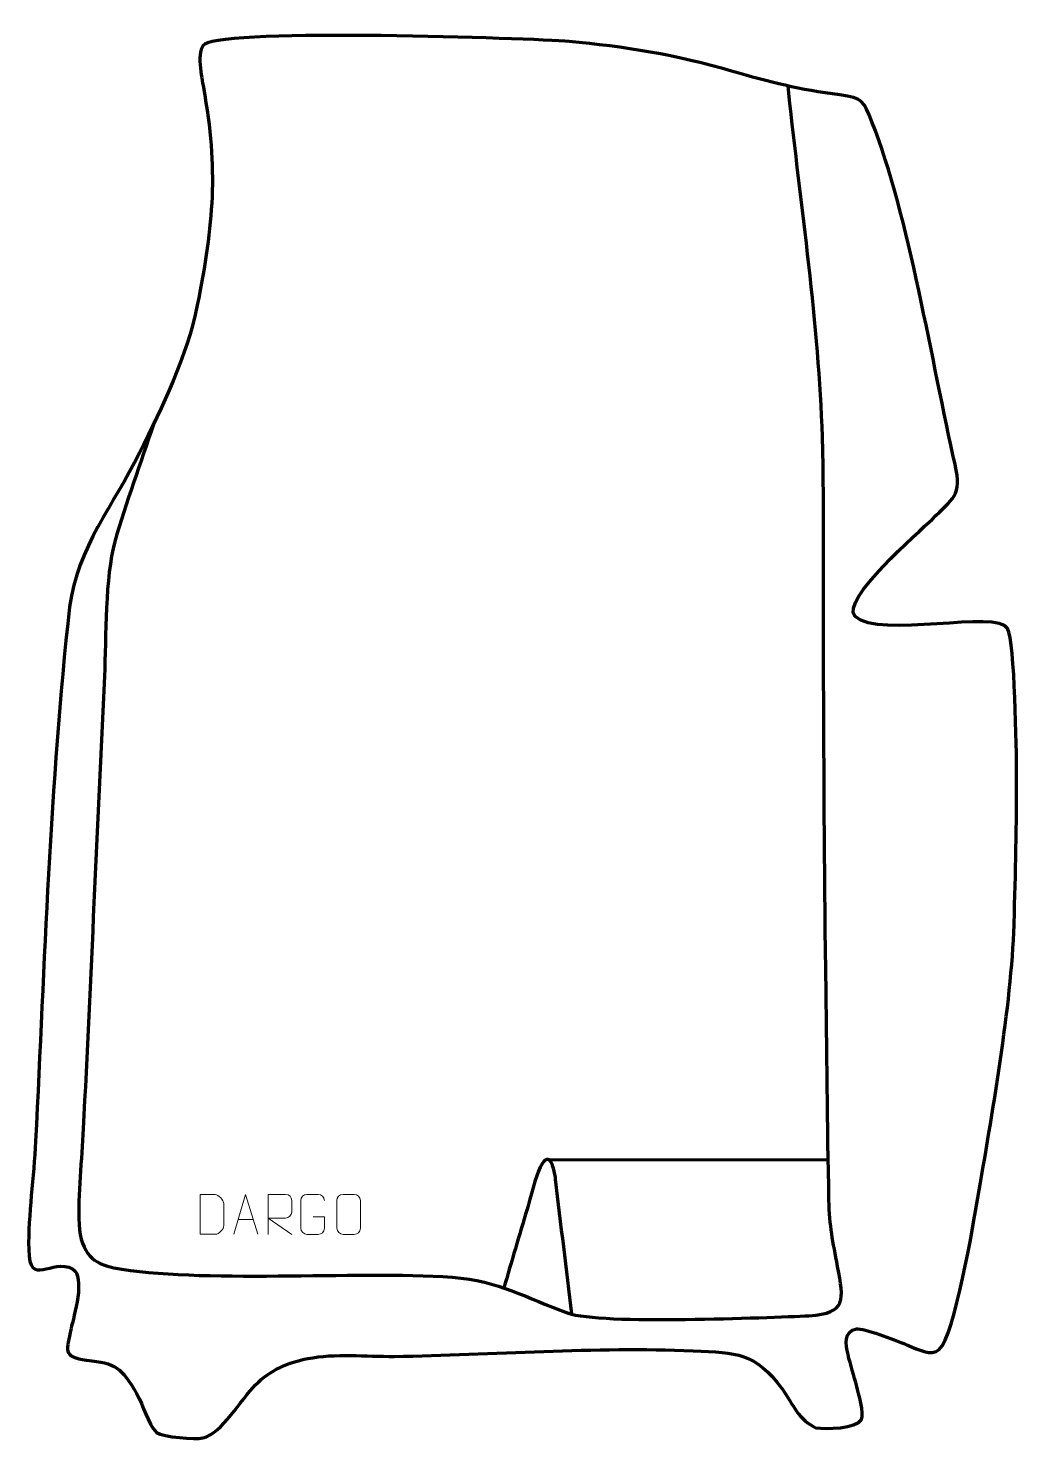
# Model space of a CAD drawing. Header units: millimetres. Extents: x -506 to 112, y 217 to 1100.
import ezdxf

# ---------------------------------------------------------------- set-up
doc = ezdxf.new("R2010")
doc.units = ezdxf.units.MM
doc.header["$MEASUREMENT"] = 0
doc.layers.add('layer 2', color=7, linetype='Continuous')
doc.layers.add('layer 3', color=7, linetype='Continuous')

msp = doc.modelspace()

# ---------------------------------------------------------------- linework, layer by layer
at = {"layer": 'layer 2', "color": 142, "lineweight": 158}
for points, knots in [([(-427.5738, 852.1379), (-435.6193, 827.8769), (-444.6613, 803.3266), (-451.7562, 778.8317), (-451.7562, 778.8317), (-457.9253, 756.5944), (-457.1528, 718.9601), (-458.2857, 694.7058), (-458.2857, 694.7058), (-462.6905, 600.3913), (-466.824, 505.9979), (-471.4754, 411.7041), (-471.4754, 411.7041), (-472.4042, 392.8754), (-474.908, 370.531), (-474.0835, 352.0509), (-474.0835, 352.0509), (-472.8849, 333.4626), (-464.7041, 327.2378), (-452.4713, 324.9414), (-452.4713, 324.9414), (-399.2976, 314.9591), (-302.1243, 323.1363), (-241, 319.0906), (-241, 319.0906), (-210.7068, 316.3776), (-195.5767, 306.3353), (-168.4688, 296.5478), (-168.4688, 296.5478), (-148.1863, 289.2246), (-43.3115, 293.8787), (-17.8656, 294.8867), (-17.8656, 294.8867), (6.0096, 296.771), (3.8675, 304.5069), (0.0006, 325.6185), (0.0006, 325.6185), (-2.9022, 341.4669), (-5.0338, 350.6805), (-5.3895, 367.2058), (-5.3895, 367.2058), (-6.4034, 414.3037), (-6.6785, 461.4058), (-7.3463, 508.5083), (-7.3463, 508.5083), (-8.2709, 572.529), (-8.4387, 636.5354), (-8.7793, 700.5616), (-8.7793, 700.5616), (-9.0153, 748.2409), (-8.0931, 796.8243), (-9.4903, 844.3784), (-9.4903, 844.3784), (-11.5269, 913.6952), (-23.0455, 989.7114), (-30.4858, 1059.2106), (-30.4858, 1059.2106), (-30.4858, 1059.2106), (-30.9638, 1063.6756), (-30.9638, 1063.6756)], [0, 0, 0, 0, 0.0625, 0.0625, 0.0625, 0.0625, 0.125, 0.125, 0.125, 0.125, 0.1875, 0.1875, 0.1875, 0.1875, 0.25, 0.25, 0.25, 0.25, 0.3125, 0.3125, 0.3125, 0.3125, 0.375, 0.375, 0.375, 0.375, 0.4375, 0.4375, 0.4375, 0.4375, 0.5, 0.5, 0.5, 0.5, 0.5625, 0.5625, 0.5625, 0.5625, 0.625, 0.625, 0.625, 0.625, 0.6875, 0.6875, 0.6875, 0.6875, 0.75, 0.75, 0.75, 0.75, 0.8125, 0.8125, 0.8125, 0.8125, 0.875, 0.875, 0.875, 0.875, 1, 1, 1, 1]), ([(-166.0338, 295.8218), (-169.5265, 323.914), (-172.89, 351.9828), (-176.2469, 380.0879), (-176.2469, 380.0879), (-176.9168, 385.6966), (-179.7062, 400.2369), (-185.8166, 387.8805), (-185.8166, 387.8805), (-188.6628, 382.125), (-191.9825, 368.4769), (-194.051, 361.5439), (-194.051, 361.5439), (-198.947, 345.1344), (-203.8146, 328.717), (-208.6399, 312.2865)], [0, 0, 0, 0, 0.2, 0.2, 0.2, 0.2, 0.4, 0.4, 0.4, 0.4, 0.6, 0.6, 0.6, 0.6, 1, 1, 1, 1])]:
    msp.add_open_spline(points, degree=3, knots=knots, dxfattribs=at)
msp.add_open_spline([(-180.7451, 392.5888), (-180.7451, 392.5888), (-5.8661, 392.2953), (-5.8661, 392.2953)], degree=3, dxfattribs=at)
at = {"layer": 'layer 2', "color": 250, "lineweight": 9}
for points, knots in [([(-398.4411, 345.8216), (-396.1093, 345.822), (-391.1591, 345.798), (-388.8276, 345.7977), (-388.8276, 345.7977), (-386.9026, 345.6923), (-383.584, 349.2339), (-383.5952, 351.2512), (-383.5952, 351.2512), (-383.5956, 357.0213), (-383.5956, 359.191), (-383.5952, 364.9603), (-383.5952, 364.9603), (-383.5995, 367.0984), (-386.974, 370.7585), (-389.1264, 370.745), (-389.1264, 370.745), (-391.4521, 370.745), (-396.1764, 370.745), (-398.5025, 370.745), (-398.5025, 370.745), (-398.5021, 364.9981), (-398.4408, 351.5689), (-398.4411, 345.8216)], [0, 0, 0, 0, 0.14285714, 0.14285714, 0.14285714, 0.14285714, 0.28571429, 0.28571429, 0.28571429, 0.28571429, 0.42857143, 0.42857143, 0.42857143, 0.42857143, 0.57142857, 0.57142857, 0.57142857, 0.57142857, 0.71428571, 0.71428571, 0.71428571, 0.71428571, 1, 1, 1, 1]), ([(-377.3835, 345.7988), (-377.3835, 345.7988), (-370.0125, 370.7523), (-370.0125, 370.7523), (-370.0125, 370.7523), (-370.0125, 370.7523), (-362.4426, 345.7988), (-362.4426, 345.7988)], [0, 0, 0, 0, 0.33333333, 0.33333333, 0.33333333, 0.33333333, 1, 1, 1, 1]), ([(-355.8415, 345.7952), (-355.8415, 345.7952), (-355.8415, 370.7487), (-355.8415, 370.7487), (-355.8415, 370.7487), (-352.2467, 370.7487), (-348.6512, 370.7487), (-345.056, 370.7487), (-345.056, 370.7487), (-342.7307, 370.711), (-341.1734, 369.221), (-341.1775, 366.8546), (-341.1775, 366.8546), (-341.1779, 364.8191), (-341.1779, 361.7597), (-341.1775, 359.7237), (-341.1775, 359.7237), (-341.184, 357.8482), (-342.9963, 355.9064), (-345.0058, 355.8873), (-345.0058, 355.8873), (-345.0058, 355.8873), (-355.8415, 355.8873), (-355.8415, 355.8873), (-355.8415, 355.8873), (-355.8415, 355.8873), (-341.1868, 345.7952), (-341.1868, 345.7952)], [0, 0, 0, 0, 0.125, 0.125, 0.125, 0.125, 0.25, 0.25, 0.25, 0.25, 0.375, 0.375, 0.375, 0.375, 0.5, 0.5, 0.5, 0.5, 0.625, 0.625, 0.625, 0.625, 0.75, 0.75, 0.75, 0.75, 1, 1, 1, 1]), ([(-327.8721, 356.7776), (-327.8721, 356.7776), (-320.704, 356.7776), (-320.704, 356.7776), (-320.704, 356.7776), (-320.704, 356.7776), (-320.704, 349.6095), (-320.704, 349.6095), (-320.704, 349.6095), (-320.8437, 347.2861), (-322.5209, 345.8065), (-324.6687, 345.7957), (-324.6687, 345.7957), (-327.0005, 345.7961), (-329.3325, 345.7961), (-331.664, 345.7957), (-331.664, 345.7957), (-333.5889, 345.6903), (-335.5611, 347.5748), (-335.5499, 349.5921), (-335.5499, 349.5921), (-335.5495, 355.3622), (-335.5495, 361.1319), (-335.5499, 366.9012), (-335.5499, 366.9012), (-335.5457, 369.0393), (-333.7989, 370.7585), (-331.6466, 370.7451), (-331.6466, 370.7451), (-329.3209, 370.7451), (-326.9948, 370.7451), (-324.6687, 370.7451), (-324.6687, 370.7451), (-322.722, 370.7805), (-320.7306, 369.289), (-320.704, 366.8513)], [0, 0, 0, 0, 0.1, 0.1, 0.1, 0.1, 0.2, 0.2, 0.2, 0.2, 0.3, 0.3, 0.3, 0.3, 0.4, 0.4, 0.4, 0.4, 0.5, 0.5, 0.5, 0.5, 0.6, 0.6, 0.6, 0.6, 0.7, 0.7, 0.7, 0.7, 0.8, 0.8, 0.8, 0.8, 1, 1, 1, 1]), ([(-309.1021, 370.7445), (-306.7764, 370.7445), (-304.4503, 370.7445), (-302.1242, 370.7445), (-302.1242, 370.7445), (-300.1776, 370.7801), (-298.1862, 369.2885), (-298.1595, 366.8509), (-298.1595, 366.8509), (-298.1599, 361.104), (-298.1599, 355.3567), (-298.1595, 349.609), (-298.1595, 349.609), (-298.2993, 347.2856), (-299.9765, 345.806), (-302.1242, 345.7952), (-302.1242, 345.7952), (-304.4561, 345.7956), (-306.788, 345.7956), (-309.1195, 345.7952), (-309.1195, 345.7952), (-311.0445, 345.6898), (-313.0166, 347.5743), (-313.0054, 349.5916), (-313.0054, 349.5916), (-313.0051, 355.3617), (-313.0051, 361.1314), (-313.0054, 366.9007), (-313.0054, 366.9007), (-313.0012, 369.0388), (-311.2545, 370.758), (-309.1021, 370.7445)], [0, 0, 0, 0, 0.11111111, 0.11111111, 0.11111111, 0.11111111, 0.22222222, 0.22222222, 0.22222222, 0.22222222, 0.33333333, 0.33333333, 0.33333333, 0.33333333, 0.44444444, 0.44444444, 0.44444444, 0.44444444, 0.55555556, 0.55555556, 0.55555556, 0.55555556, 0.66666667, 0.66666667, 0.66666667, 0.66666667, 0.77777778, 0.77777778, 0.77777778, 0.77777778, 1, 1, 1, 1])]:
    msp.add_open_spline(points, degree=3, knots=knots, dxfattribs=at)
msp.add_open_spline([(-374.6609, 355.0482), (-374.6609, 355.0482), (-365.1652, 355.0482), (-365.1652, 355.0482)], degree=3, dxfattribs=at)
at = {"layer": 'layer 3', "color": 242, "lineweight": 158}
msp.add_open_spline([(-66.2714, 1073.0023), (-41.7915, 1065.7998), (-23.9978, 1061.3776), (1.4634, 1058.0989), (1.4634, 1058.0989), (15.7335, 1056.2614), (16.1858, 1054.284), (21.5066, 1041.2264), (21.5066, 1041.2264), (44.7153, 982.2589), (58.9386, 890.6732), (73.4739, 826.9719), (73.4739, 826.9719), (77.963, 807.2982), (72.1479, 806.1405), (59.1379, 792.7283), (59.1379, 792.7283), (51.3046, 785.3865), (1.3625, 741.9547), (10.947, 732.0397), (10.947, 732.0397), (26.3544, 717.8673), (100.0256, 736.4099), (106.2576, 724.6103), (106.2576, 724.6103), (110.8949, 715.8301), (111.8272, 648.1449), (111.8991, 633.5706), (111.8991, 633.5706), (111.9974, 602.4989), (111.2852, 571.4157), (110.3395, 540.3597), (110.3395, 540.3597), (110.3395, 540.3597), (110.3081, 539.3289), (110.3081, 539.3289), (110.3081, 539.3289), (108.7798, 489.2272), (96.2393, 418.501), (87.7028, 368.6919), (87.7028, 368.6919), (84.9294, 352.5243), (73.0325, 282.0824), (63.57, 273.7697), (63.57, 273.7697), (58.4916, 269.3083), (49.9894, 274.0651), (44.4218, 276.2385), (44.4218, 276.2385), (37.4261, 278.9693), (19.5197, 286.4883), (12.6602, 286.6967), (12.6602, 286.6967), (12.6602, 286.6967), (11.821, 286.7222), (11.821, 286.7222), (11.821, 286.7222), (3.6597, 285.202), (5.0702, 277.0088), (6.5268, 270.683), (6.5268, 270.683), (7.9975, 264.2952), (10.3095, 257.349), (11.9615, 250.7146), (11.9615, 250.7146), (12.9334, 246.8113), (16.8447, 233.4995), (14.9861, 230.1415), (14.9861, 230.1415), (11.6632, 224.1378), (-7.4313, 223.9617), (-13.5633, 224.9127), (-13.5633, 224.9127), (-24.0075, 229.4615), (-28.2389, 239.8738), (-34.4466, 249.0175), (-34.4466, 249.0175), (-52.0699, 272.4335), (-62.5168, 271.5755), (-90.3059, 273.018), (-90.3059, 273.018), (-151.9445, 275.6223), (-215.1884, 270.5486), (-277.0819, 269.4261), (-277.0819, 269.4261), (-294.9974, 269.5432), (-313.8777, 271.437), (-331.1907, 268.1301), (-331.1907, 268.1301), (-343.0808, 265.859), (-354.3409, 261.2444), (-363.8232, 251.6977), (-363.8232, 251.6977), (-373.0815, 242.3764), (-384.6266, 221.4797), (-396.6834, 218.5528), (-396.6834, 218.5528), (-401.5496, 217.3715), (-421.3894, 219.1354), (-425.7733, 221.8781), (-425.7733, 221.8781), (-431.224, 228.1047), (-433.7447, 238.3608), (-438.1119, 246.2593), (-438.1119, 246.2593), (-447.5239, 262.3163), (-451.1801, 265.3847), (-469.3959, 267.0991), (-469.3959, 267.0991), (-484.7099, 269.3445), (-481.9873, 273.0852), (-479.1243, 286.9629), (-479.1243, 286.9629), (-477.3438, 294.2626), (-469.9687, 319.6087), (-478.071, 324.0999), (-478.071, 324.0999), (-491.3615, 331.4668), (-505.0059, 311.7538), (-505.6039, 336.3575), (-505.6039, 336.3575), (-505.8744, 358.4049), (-502.4127, 381.6813), (-501.2651, 404.0051), (-501.2651, 404.0051), (-495.5307, 516.6081), (-492.5448, 625.7842), (-480.0362, 738.0388), (-480.0362, 738.0388), (-474.864, 775.7432), (-452.7668, 801.4552), (-436.2911, 834.314), (-436.2911, 834.314), (-421.8085, 863.5856), (-406.8016, 894.4188), (-400.2053, 926.5509), (-400.2053, 926.5509), (-390.1262, 978.041), (-386.9952, 1010.5379), (-396.3805, 1062.7362), (-396.3805, 1062.7362), (-397.3993, 1068.4027), (-401.1427, 1086.0595), (-395.5705, 1089.7995), (-395.5705, 1089.7995), (-380.7104, 1099.7735), (-192.0573, 1093.5327), (-167.7721, 1091.4101), (-167.7721, 1091.4101), (-133.9758, 1088.4561), (-100.261, 1083.0027), (-66.2714, 1073.0023)], degree=3, knots=[0, 0, 0, 0, 0.02564103, 0.02564103, 0.02564103, 0.02564103, 0.05128205, 0.05128205, 0.05128205, 0.05128205, 0.07692308, 0.07692308, 0.07692308, 0.07692308, 0.1025641, 0.1025641, 0.1025641, 0.1025641, 0.12820513, 0.12820513, 0.12820513, 0.12820513, 0.15384615, 0.15384615, 0.15384615, 0.15384615, 0.17948718, 0.17948718, 0.17948718, 0.17948718, 0.20512821, 0.20512821, 0.20512821, 0.20512821, 0.23076923, 0.23076923, 0.23076923, 0.23076923, 0.25641026, 0.25641026, 0.25641026, 0.25641026, 0.28205128, 0.28205128, 0.28205128, 0.28205128, 0.30769231, 0.30769231, 0.30769231, 0.30769231, 0.33333333, 0.33333333, 0.33333333, 0.33333333, 0.35897436, 0.35897436, 0.35897436, 0.35897436, 0.38461538, 0.38461538, 0.38461538, 0.38461538, 0.41025641, 0.41025641, 0.41025641, 0.41025641, 0.43589744, 0.43589744, 0.43589744, 0.43589744, 0.46153846, 0.46153846, 0.46153846, 0.46153846, 0.48717949, 0.48717949, 0.48717949, 0.48717949, 0.51282051, 0.51282051, 0.51282051, 0.51282051, 0.53846154, 0.53846154, 0.53846154, 0.53846154, 0.56410256, 0.56410256, 0.56410256, 0.56410256, 0.58974359, 0.58974359, 0.58974359, 0.58974359, 0.61538462, 0.61538462, 0.61538462, 0.61538462, 0.64102564, 0.64102564, 0.64102564, 0.64102564, 0.66666667, 0.66666667, 0.66666667, 0.66666667, 0.69230769, 0.69230769, 0.69230769, 0.69230769, 0.71794872, 0.71794872, 0.71794872, 0.71794872, 0.74358974, 0.74358974, 0.74358974, 0.74358974, 0.76923077, 0.76923077, 0.76923077, 0.76923077, 0.79487179, 0.79487179, 0.79487179, 0.79487179, 0.82051282, 0.82051282, 0.82051282, 0.82051282, 0.84615385, 0.84615385, 0.84615385, 0.84615385, 0.87179487, 0.87179487, 0.87179487, 0.87179487, 0.8974359, 0.8974359, 0.8974359, 0.8974359, 0.92307692, 0.92307692, 0.92307692, 0.92307692, 0.94871795, 0.94871795, 0.94871795, 0.94871795, 1, 1, 1, 1], dxfattribs=at)

doc.saveas('drawing.dxf')
